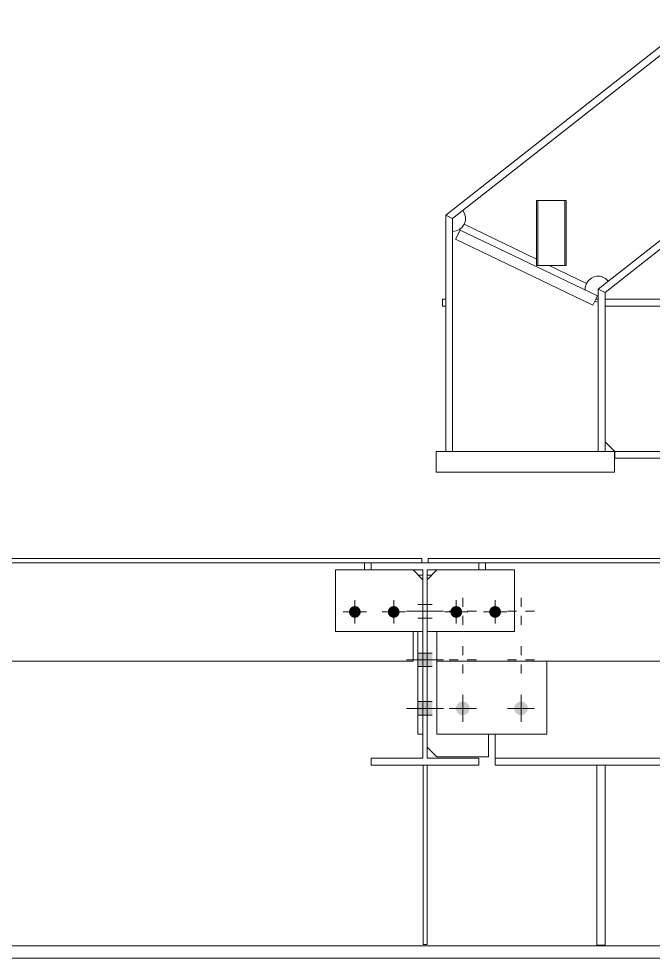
# Model space of a CAD drawing. Header units: millimetres. Extents: x 2 to 845, y 5 to 599.
# Drawn here: x 226.68 to 251.17, y 460.79 to 497.07 of the extents above; entities that cross this region are included whole.
import ezdxf

# ---------------------------------------------------------------- set-up
doc = ezdxf.new("R2010")
doc.units = ezdxf.units.MM
doc.linetypes.add('XKITLINE00', pattern=[0])
doc.linetypes.add('XKITLINE02', pattern=[4, 2, -2])
doc.layers.add('Parafuso', color=3, linetype='Continuous', lineweight=0)
doc.layers.add('Peça', color=2, linetype='Continuous', lineweight=0)

# ---------------------------------------------------------------- blocks, each defined once
blk = doc.blocks.new('*A758')
at = {"layer": 'Peça', "color": 1, "linetype": 'XKITLINE00', "lineweight": 0}
for p, q in [((249.669, 480.364), (242.794, 480.364)), ((242.794, 479.564), (242.794, 480.364)), ((249.669, 479.564), (249.669, 480.364)), ((249.669, 479.564), (242.794, 479.564))]:
    blk.add_line(p, q, dxfattribs=at)
blk = doc.blocks.new('*A767')
at = {"layer": 'Peça', "color": 1, "linetype": 'XKITLINE00', "lineweight": 0}
for p, q in [((243.538, 488.555), (243.711, 488.915)), ((243.711, 488.915), (249.014, 486.371)), ((243.538, 488.555), (248.841, 486.011)), ((248.841, 486.011), (249.014, 486.371))]:
    blk.add_line(p, q, dxfattribs=at)
blk = doc.blocks.new('*A776')
at = {"layer": 'Peça', "color": 1, "linetype": 'XKITLINE00', "lineweight": 0}
for p, q in [((243.031, 486.247), (243.031, 485.979)), ((243.031, 486.247), (243.156, 486.247)), ((248.955, 486.247), (249.039, 486.247)), ((243.031, 485.979), (243.156, 485.979))]:
    blk.add_line(p, q, dxfattribs=at)
blk = doc.blocks.new('*A778')
at = {"layer": 'Peça', "color": 1, "linetype": 'XKITLINE00', "lineweight": 0}
for p, q in [((249.306, 486.247), (275.656, 486.247)), ((249.306, 485.979), (249.306, 486.247)), ((275.656, 485.979), (275.656, 486.247)), ((249.306, 485.979), (275.656, 485.979)), ((249.306, 480.739), (249.681, 480.364)), ((275.281, 480.364), (275.656, 480.739)), ((249.681, 480.097), (249.681, 480.364)), ((249.681, 480.364), (275.281, 480.364)), ((275.281, 480.097), (249.681, 480.097)), ((275.281, 480.364), (275.281, 480.097))]:
    blk.add_line(p, q, dxfattribs=at)
blk = doc.blocks.new('*A780')
at = {"layer": 'Peça', "color": 1, "linetype": 'XKITLINE00', "lineweight": 0}
for p, q in [((243.156, 489.487), (275.656, 515.064)), ((275.656, 514.724), (275.656, 515.064)), ((243.424, 489.357), (275.656, 514.724)), ((275.343, 514.335), (275.264, 514.415)), ((275.343, 514.335), (275.438, 514.274)), ((275.438, 514.274), (275.544, 514.237)), ((275.544, 514.237), (275.656, 514.224)), ((275.518, 508.059), (275.391, 508.002)), ((275.518, 508.059), (275.656, 508.079)), ((275.656, 507.579), (249.039, 486.631)), ((275.159, 507.525), (275.193, 507.39)), ((275.264, 507.27), (275.193, 507.39)), ((275.656, 507.238), (275.656, 507.579)), ((249.306, 486.501), (275.656, 507.238)), ((243.156, 489.487), (243.424, 489.357)), ((243.887, 489.546), (243.816, 489.666)), ((243.921, 489.411), (243.887, 489.546)), ((243.873, 489.139), (243.916, 489.272)), ((243.873, 489.139), (246.656, 487.788)), ((243.916, 489.272), (243.921, 489.411)), ((247.148, 487.549), (248.589, 486.849)), ((248.589, 486.849), (248.67, 486.968)), ((248.781, 487.06), (248.67, 486.968)), ((249.327, 487.039), (249.199, 487.105)), ((249.327, 487.039), (249.431, 486.94)), ((249.039, 486.631), (249.306, 486.501))]:
    blk.add_line(p, q, dxfattribs=at)
for centre, radius, start, end in [((275.656, 507.579), 0.5, 122.047, 186.1711), ((249.039, 486.632), 0.499, 71.29, 121.0131)]:
    blk.add_arc(centre, radius, start, end, dxfattribs=at)
blk = doc.blocks.new('*A781')
at = {"layer": 'Peça', "color": 1, "linetype": 'XKITLINE00', "lineweight": 0}
for p, q in [((243.156, 480.364), (243.156, 489.487)), ((243.156, 489.487), (243.424, 489.357)), ((243.424, 489.357), (243.424, 480.364)), ((243.796, 489.023), (243.873, 489.139)), ((243.873, 489.139), (246.656, 487.788)), ((243.424, 488.857), (243.562, 488.877)), ((243.562, 488.877), (243.689, 488.934)), ((243.689, 488.934), (243.796, 489.023)), ((247.148, 487.549), (248.589, 486.849)), ((248.546, 486.712), (248.544, 486.597)), ((248.546, 486.712), (248.589, 486.849)), ((249.039, 486.631), (249.039, 480.364)), ((249.039, 486.631), (249.306, 486.501)), ((249.306, 480.364), (249.306, 486.501)), ((248.908, 486.15), (249.039, 486.131))]:
    blk.add_line(p, q, dxfattribs=at)
blk = doc.blocks.new('*A857')
at = {"layer": 'Peça', "color": 1, "linetype": 'XKITLINE00', "lineweight": 0}
for p, q in [((240.281, 475.784), (240.281, 476.064)), ((240.281, 476.064), (244.431, 476.064)), ((244.431, 476.064), (244.431, 475.784)), ((242.274, 475.784), (240.281, 475.784)), ((242.274, 468.519), (242.274, 475.784)), ((244.431, 475.784), (242.439, 475.784)), ((242.439, 475.784), (242.439, 468.519)), ((240.281, 468.239), (240.281, 468.519)), ((240.281, 468.519), (242.274, 468.519)), ((242.439, 468.519), (244.431, 468.519)), ((244.431, 468.519), (244.431, 468.239)), ((240.281, 468.239), (244.431, 468.239))]:
    blk.add_line(p, q, dxfattribs=at)
blk = doc.blocks.new('*A873')
at = {"layer": 'Peça', "color": 1, "linetype": 'XKITLINE00', "lineweight": 0}
for p, q in [((247.731, 490.049), (246.656, 490.049)), ((246.656, 487.549), (246.656, 490.049)), ((246.706, 490.049), (246.706, 487.549)), ((247.749, 490.049), (247.731, 490.049)), ((247.756, 490.049), (247.749, 490.049)), ((247.749, 490.049), (247.756, 490.049)), ((247.806, 490.049), (247.756, 490.049)), ((247.756, 490.049), (247.756, 487.549)), ((247.806, 487.549), (247.806, 490.049)), ((246.706, 487.549), (246.656, 487.549)), ((246.706, 487.549), (246.713, 487.549)), ((246.713, 487.549), (246.731, 487.549)), ((246.731, 487.549), (246.756, 487.549)), ((246.756, 487.549), (247.756, 487.549)), ((247.756, 487.549), (247.806, 487.549))]:
    blk.add_line(p, q, dxfattribs=at)
blk = doc.blocks.new('*A932')
at = {"layer": 'Peça', "color": 1, "linetype": 'XKITLINE00', "lineweight": 0}
for p, q in [((242.281, 461.314), (242.281, 468.239)), ((242.439, 468.239), (242.439, 461.314)), ((242.439, 461.314), (242.281, 461.314))]:
    blk.add_line(p, q, dxfattribs=at)
blk = doc.blocks.new('*A933')
at = {"layer": 'Peça', "color": 1, "linetype": 'XKITLINE00', "lineweight": 0}
for p, q in [((242.074, 473.414), (242.074, 469.439)), ((242.074, 469.439), (242.274, 469.439))]:
    blk.add_line(p, q, dxfattribs=at)
blk = doc.blocks.new('*A934')
at = {"layer": 'Parafuso'}
for points in [[(242.274, 472.052), (242.074, 472.052), (242.074, 472.577), (242.274, 472.577)], [(242.439, 472.052), (242.281, 472.052), (242.281, 472.577), (242.439, 472.577)], [(242.639, 472.052), (242.439, 472.052), (242.439, 472.577), (242.639, 472.577)], [(242.274, 470.177), (242.074, 470.177), (242.074, 470.702), (242.274, 470.702)], [(242.439, 470.177), (242.281, 470.177), (242.281, 470.702), (242.439, 470.702)], [(242.639, 470.177), (242.439, 470.177), (242.439, 470.702), (242.639, 470.702)]]:
    blk.add_hatch(color=7, dxfattribs=at).paths.add_polyline_path(points, flags=17)
at = {"layer": 'Parafuso', "color": 7, "linetype": 'XKITLINE02', "lineweight": 0}
for p, q in [((242.074, 474.452), (242.274, 474.452)), ((242.281, 474.452), (242.439, 474.452)), ((242.439, 474.452), (242.639, 474.452)), ((241.642, 474.189), (243.07, 474.189)), ((242.074, 473.927), (242.274, 473.927)), ((242.281, 473.927), (242.439, 473.927)), ((242.439, 473.927), (242.639, 473.927))]:
    blk.add_line(p, q, dxfattribs=at)
at = {"layer": 'Parafuso', "color": 7, "linetype": 'XKITLINE00', "lineweight": 0}
for p, q in [((242.074, 472.577), (242.274, 472.577)), ((242.281, 472.577), (242.439, 472.577)), ((242.439, 472.577), (242.639, 472.577)), ((241.642, 472.314), (243.07, 472.314)), ((242.074, 472.052), (242.274, 472.052)), ((242.281, 472.052), (242.439, 472.052)), ((242.439, 472.052), (242.639, 472.052)), ((242.074, 470.702), (242.274, 470.702)), ((242.281, 470.702), (242.439, 470.702)), ((242.439, 470.702), (242.639, 470.702)), ((241.642, 470.439), (243.07, 470.439)), ((242.074, 470.177), (242.274, 470.177)), ((242.281, 470.177), (242.439, 470.177)), ((242.439, 470.177), (242.639, 470.177))]:
    blk.add_line(p, q, dxfattribs=at)
blk = doc.blocks.new('*A935')
at = {"layer": 'Parafuso'}
for points in [[(242.274, 472.052), (242.074, 472.052), (242.074, 472.577), (242.274, 472.577)], [(242.439, 472.052), (242.274, 472.052), (242.274, 472.577), (242.439, 472.577)], [(242.639, 472.052), (242.439, 472.052), (242.439, 472.577), (242.639, 472.577)], [(242.274, 470.177), (242.074, 470.177), (242.074, 470.702), (242.274, 470.702)], [(242.439, 470.177), (242.274, 470.177), (242.274, 470.702), (242.439, 470.702)], [(242.639, 470.177), (242.439, 470.177), (242.439, 470.702), (242.639, 470.702)]]:
    blk.add_hatch(color=7, dxfattribs=at).paths.add_polyline_path(points, flags=17)
at = {"layer": 'Parafuso', "color": 7, "linetype": 'XKITLINE02', "lineweight": 0}
for p, q in [((242.274, 474.452), (242.074, 474.452)), ((242.439, 474.452), (242.274, 474.452)), ((242.639, 474.452), (242.439, 474.452)), ((243.07, 474.189), (241.642, 474.189)), ((242.274, 473.927), (242.074, 473.927)), ((242.439, 473.927), (242.274, 473.927)), ((242.639, 473.927), (242.439, 473.927))]:
    blk.add_line(p, q, dxfattribs=at)
at = {"layer": 'Parafuso', "color": 7, "linetype": 'XKITLINE00', "lineweight": 0}
for p, q in [((242.274, 472.577), (242.074, 472.577)), ((242.439, 472.577), (242.274, 472.577)), ((242.639, 472.577), (242.439, 472.577)), ((243.07, 472.314), (241.642, 472.314)), ((242.274, 472.052), (242.074, 472.052)), ((242.439, 472.052), (242.274, 472.052)), ((242.639, 472.052), (242.439, 472.052)), ((242.274, 470.702), (242.074, 470.702)), ((242.439, 470.702), (242.274, 470.702)), ((242.639, 470.702), (242.439, 470.702)), ((243.07, 470.439), (241.642, 470.439)), ((242.274, 470.177), (242.074, 470.177)), ((242.439, 470.177), (242.274, 470.177)), ((242.639, 470.177), (242.439, 470.177))]:
    blk.add_line(p, q, dxfattribs=at)
blk = doc.blocks.new('*A940')
at = {"layer": 'Parafuso', "color": 7, "linetype": 'XKITLINE02', "lineweight": 0}
for p, q in [((242.274, 474.452), (242.074, 474.452)), ((242.431, 474.452), (242.274, 474.452)), ((242.639, 474.452), (242.439, 474.452)), ((243.07, 474.189), (241.642, 474.189)), ((242.274, 473.927), (242.074, 473.927)), ((242.431, 473.927), (242.274, 473.927)), ((242.639, 473.927), (242.439, 473.927)), ((242.274, 472.577), (242.074, 472.577)), ((242.431, 472.577), (242.274, 472.577)), ((242.639, 472.577), (242.439, 472.577)), ((243.07, 472.314), (241.642, 472.314)), ((242.274, 472.052), (242.074, 472.052)), ((242.431, 472.052), (242.274, 472.052)), ((242.639, 472.052), (242.439, 472.052)), ((242.274, 470.702), (242.074, 470.702)), ((242.431, 470.702), (242.274, 470.702)), ((242.639, 470.702), (242.439, 470.702)), ((243.07, 470.439), (241.642, 470.439)), ((242.274, 470.177), (242.074, 470.177)), ((242.431, 470.177), (242.274, 470.177)), ((242.639, 470.177), (242.439, 470.177))]:
    blk.add_line(p, q, dxfattribs=at)
blk = doc.blocks.new('*A941')
at = {"layer": 'Parafuso', "color": 7, "linetype": 'XKITLINE02', "lineweight": 0}
for p, q in [((242.074, 474.452), (242.274, 474.452)), ((242.274, 474.452), (242.439, 474.452)), ((242.439, 474.452), (242.639, 474.452)), ((241.642, 474.189), (243.07, 474.189)), ((242.074, 473.927), (242.274, 473.927)), ((242.274, 473.927), (242.439, 473.927)), ((242.439, 473.927), (242.639, 473.927)), ((242.074, 472.577), (242.274, 472.577)), ((242.274, 472.577), (242.439, 472.577)), ((242.439, 472.577), (242.639, 472.577)), ((241.642, 472.314), (243.07, 472.314)), ((242.074, 472.052), (242.274, 472.052)), ((242.274, 472.052), (242.439, 472.052)), ((242.439, 472.052), (242.639, 472.052)), ((242.074, 470.702), (242.274, 470.702)), ((242.274, 470.702), (242.439, 470.702)), ((242.439, 470.702), (242.639, 470.702)), ((241.642, 470.439), (243.07, 470.439)), ((242.074, 470.177), (242.274, 470.177)), ((242.274, 470.177), (242.439, 470.177)), ((242.439, 470.177), (242.639, 470.177))]:
    blk.add_line(p, q, dxfattribs=at)
blk = doc.blocks.new('*A950')
at = {"layer": 'Parafuso', "color": 7, "linetype": 'XKITLINE02', "lineweight": 0}
for p, q in [((242.274, 474.452), (242.074, 474.452)), ((242.431, 474.452), (242.274, 474.452)), ((242.639, 474.452), (242.439, 474.452)), ((243.07, 474.189), (241.642, 474.189)), ((242.274, 473.927), (242.074, 473.927)), ((242.431, 473.927), (242.274, 473.927)), ((242.639, 473.927), (242.439, 473.927)), ((242.274, 472.577), (242.074, 472.577)), ((242.431, 472.577), (242.274, 472.577)), ((242.639, 472.577), (242.439, 472.577)), ((243.07, 472.314), (241.642, 472.314)), ((242.274, 472.052), (242.074, 472.052)), ((242.431, 472.052), (242.274, 472.052)), ((242.639, 472.052), (242.439, 472.052))]:
    blk.add_line(p, q, dxfattribs=at)
blk = doc.blocks.new('*A951')
at = {"layer": 'Parafuso', "color": 7, "linetype": 'XKITLINE02', "lineweight": 0}
for p, q in [((242.074, 474.452), (242.274, 474.452)), ((242.274, 474.452), (242.439, 474.452)), ((242.439, 474.452), (242.639, 474.452)), ((241.642, 474.189), (243.07, 474.189)), ((242.074, 473.927), (242.274, 473.927)), ((242.274, 473.927), (242.439, 473.927)), ((242.439, 473.927), (242.639, 473.927)), ((242.074, 472.577), (242.274, 472.577)), ((242.274, 472.577), (242.439, 472.577)), ((242.439, 472.577), (242.639, 472.577)), ((241.642, 472.314), (243.07, 472.314)), ((242.074, 472.052), (242.274, 472.052)), ((242.274, 472.052), (242.439, 472.052)), ((242.439, 472.052), (242.639, 472.052))]:
    blk.add_line(p, q, dxfattribs=at)
blk = doc.blocks.new('*A952')
at = {"layer": 'Parafuso', "color": 7, "linetype": 'XKITLINE02', "lineweight": 0}
for p, q in [((242.074, 474.452), (242.274, 474.452)), ((242.281, 474.452), (242.439, 474.452)), ((242.439, 474.452), (242.639, 474.452)), ((241.642, 474.189), (243.07, 474.189)), ((242.074, 473.927), (242.274, 473.927)), ((242.281, 473.927), (242.439, 473.927)), ((242.439, 473.927), (242.639, 473.927)), ((242.074, 472.577), (242.274, 472.577)), ((242.281, 472.577), (242.439, 472.577)), ((242.439, 472.577), (242.639, 472.577)), ((241.642, 472.314), (243.07, 472.314)), ((242.074, 472.052), (242.274, 472.052)), ((242.281, 472.052), (242.439, 472.052)), ((242.439, 472.052), (242.639, 472.052))]:
    blk.add_line(p, q, dxfattribs=at)
blk = doc.blocks.new('*A953')
at = {"layer": 'Parafuso', "color": 7, "linetype": 'XKITLINE02', "lineweight": 0}
for p, q in [((242.274, 474.452), (242.074, 474.452)), ((242.439, 474.452), (242.274, 474.452)), ((242.639, 474.452), (242.439, 474.452)), ((243.07, 474.189), (241.642, 474.189)), ((242.274, 473.927), (242.074, 473.927)), ((242.439, 473.927), (242.274, 473.927)), ((242.639, 473.927), (242.439, 473.927)), ((242.274, 472.577), (242.074, 472.577)), ((242.439, 472.577), (242.274, 472.577)), ((242.639, 472.577), (242.439, 472.577)), ((243.07, 472.314), (241.642, 472.314)), ((242.274, 472.052), (242.074, 472.052)), ((242.439, 472.052), (242.274, 472.052)), ((242.639, 472.052), (242.439, 472.052))]:
    blk.add_line(p, q, dxfattribs=at)
blk = doc.blocks.new('*A958')
at = {"layer": 'Peça', "color": 1, "linetype": 'XKITLINE00', "lineweight": 0}
for p, q in [((242.094, 475.589), (242.274, 475.589)), ((242.439, 475.589), (242.619, 475.589)), ((221.606, 461.264), (308.73, 461.264)), ((221.606, 460.789), (308.73, 460.789))]:
    blk.add_line(p, q, dxfattribs=at)
blk = doc.blocks.new('*A959')
at = {"layer": 'Peça', "color": 1, "linetype": 'XKITLINE00', "lineweight": 0}
for p, q in [((221.681, 475.189), (221.681, 476.064)), ((240.024, 475.784), (240.024, 476.064)), ((221.431, 474.939), (221.527, 474.958)), ((221.662, 475.094), (221.681, 475.189)), ((220.931, 474.939), (221.431, 474.939)), ((217.931, 472.264), (217.931, 473.414)), ((241.899, 473.414), (241.899, 472.264)), ((241.899, 472.264), (217.931, 472.264))]:
    blk.add_line(p, q, dxfattribs=at)
blk.add_arc((221.431, 475.189), 0.25, 292.5, 337.5, dxfattribs=at)
blk = doc.blocks.new('*A960')
at = {"layer": 'Peça', "color": 1, "linetype": 'XKITLINE00', "lineweight": 0}
for p, q in [((244.689, 475.784), (244.689, 476.064)), ((265.024, 475.784), (265.024, 476.064)), ((242.814, 472.264), (242.814, 473.414)), ((266.899, 473.414), (266.899, 472.264)), ((266.899, 472.264), (242.814, 472.264))]:
    blk.add_line(p, q, dxfattribs=at)
blk = doc.blocks.new('*A1051')
at = {"layer": 'Parafuso', "color": 7, "linetype": 'XKITLINE00', "lineweight": 0}
for p, q in [((243.814, 474.714), (243.814, 474.365)), ((243.289, 474.189), (243.638, 474.189)), ((243.814, 473.664), (243.814, 474.014)), ((244.339, 474.189), (243.989, 474.189)), ((243.814, 472.839), (243.814, 472.49)), ((243.289, 472.314), (243.638, 472.314)), ((243.814, 471.789), (243.814, 472.139)), ((244.339, 472.314), (243.989, 472.314)), ((243.814, 470.964), (243.814, 470.615)), ((243.289, 470.439), (243.638, 470.439)), ((243.814, 469.914), (243.814, 470.264)), ((244.339, 470.439), (243.989, 470.439))]:
    blk.add_line(p, q, dxfattribs=at)
blk = doc.blocks.new('*A1052')
at = {"layer": 'Peça', "color": 1, "linetype": 'XKITLINE00', "lineweight": 0}
for p, q in [((244.814, 469.439), (244.814, 468.569)), ((242.814, 468.569), (242.439, 468.944)), ((244.814, 468.569), (242.814, 468.569))]:
    blk.add_line(p, q, dxfattribs=at)
blk = doc.blocks.new('*A1053')
at = {"layer": 'Peça', "color": 1, "linetype": 'XKITLINE00', "lineweight": 0}
for p, q in [((242.814, 469.439), (242.814, 472.264)), ((247.064, 472.264), (247.064, 469.439)), ((247.064, 469.439), (242.814, 469.439))]:
    blk.add_line(p, q, dxfattribs=at)
blk = doc.blocks.new('*A1054')
at = {"layer": 'Parafuso'}
blk.add_hatch(color=7, dxfattribs=at).paths.add_polyline_path([(243.552, 470.452), (243.552, 470.465), (243.554, 470.478), (243.556, 470.491), (243.559, 470.503), (243.563, 470.516), (243.567, 470.528), (243.571, 470.54), (243.576, 470.552), (243.582, 470.563), (243.589, 470.574), (243.595, 470.585), (243.603, 470.596), (243.611, 470.606), (243.619, 470.616), (243.628, 470.625), (243.637, 470.634), (243.647, 470.642), (243.657, 470.65), (243.668, 470.658), (243.679, 470.665), (243.69, 470.671), (243.701, 470.677), (243.713, 470.682), (243.725, 470.687), (243.738, 470.691), (243.75, 470.694), (243.763, 470.697), (243.775, 470.699), (243.788, 470.701), (243.801, 470.702), (243.814, 470.702), (243.827, 470.702), (243.839, 470.701), (243.852, 470.699), (243.865, 470.697), (243.878, 470.694), (243.89, 470.691), (243.902, 470.687), (243.914, 470.682), (243.926, 470.677), (243.937, 470.671), (243.949, 470.665), (243.96, 470.658), (243.97, 470.65), (243.98, 470.642), (243.99, 470.634), (243.999, 470.625), (244.008, 470.616), (244.017, 470.606), (244.025, 470.596), (244.032, 470.585), (244.039, 470.574), (244.045, 470.563), (244.051, 470.552), (244.056, 470.54), (244.061, 470.528), (244.065, 470.516), (244.068, 470.503), (244.071, 470.491), (244.073, 470.478), (244.075, 470.465), (244.076, 470.452), (244.076, 470.439), (244.076, 470.427), (244.075, 470.414), (244.073, 470.401), (244.071, 470.388), (244.068, 470.376), (244.065, 470.363), (244.061, 470.351), (244.056, 470.339), (244.051, 470.327), (244.045, 470.316), (244.039, 470.304), (244.032, 470.294), (244.025, 470.283), (244.017, 470.273), (244.008, 470.263), (243.999, 470.254), (243.99, 470.245), (243.98, 470.237), (243.97, 470.229), (243.96, 470.221), (243.949, 470.214), (243.937, 470.208), (243.926, 470.202), (243.914, 470.197), (243.902, 470.192), (243.89, 470.188), (243.878, 470.185), (243.865, 470.182), (243.852, 470.18), (243.839, 470.178), (243.827, 470.177), (243.814, 470.177), (243.801, 470.177), (243.788, 470.178), (243.775, 470.18), (243.763, 470.182), (243.75, 470.185), (243.738, 470.188), (243.725, 470.192), (243.713, 470.197), (243.701, 470.202), (243.69, 470.208), (243.679, 470.214), (243.668, 470.221), (243.657, 470.229), (243.647, 470.237), (243.637, 470.245), (243.628, 470.254), (243.619, 470.263), (243.611, 470.273), (243.603, 470.283), (243.595, 470.294), (243.589, 470.304), (243.582, 470.316), (243.576, 470.327), (243.571, 470.339), (243.567, 470.351), (243.563, 470.363), (243.559, 470.376), (243.556, 470.388), (243.554, 470.401), (243.552, 470.414), (243.552, 470.427), (243.551, 470.439)], flags=17)
at = {"layer": 'Parafuso', "color": 7, "linetype": 'XKITLINE00', "lineweight": 0}
for p, q in [((243.814, 474.714), (243.814, 474.365)), ((243.289, 474.189), (243.638, 474.189)), ((243.814, 473.664), (243.814, 474.014)), ((244.339, 474.189), (243.989, 474.189)), ((243.814, 472.839), (243.814, 472.49)), ((243.289, 472.314), (243.638, 472.314)), ((243.814, 471.789), (243.814, 472.139)), ((244.339, 472.314), (243.989, 472.314)), ((243.814, 469.914), (243.814, 470.964)), ((244.339, 470.439), (243.289, 470.439))]:
    blk.add_line(p, q, dxfattribs=at)
blk = doc.blocks.new('*A1057')
at = {"layer": 'Parafuso', "color": 7, "linetype": 'XKITLINE00', "lineweight": 0}
for p, q in [((243.564, 474.614), (243.564, 474.315)), ((245.064, 474.614), (245.064, 474.315)), ((243.114, 474.164), (243.413, 474.164)), ((243.564, 473.714), (243.564, 474.014)), ((244.014, 474.164), (243.714, 474.164)), ((244.614, 474.164), (244.913, 474.164)), ((245.064, 473.714), (245.064, 474.014)), ((245.514, 474.164), (245.214, 474.164))]:
    blk.add_line(p, q, dxfattribs=at)
blk = doc.blocks.new('*A1058')
at = {"layer": 'Peça', "color": 1, "linetype": 'XKITLINE00', "lineweight": 0}
for p, q in [((248.994, 461.289), (248.994, 468.239)), ((249.306, 468.239), (249.306, 461.289)), ((249.306, 461.289), (248.994, 461.289))]:
    blk.add_line(p, q, dxfattribs=at)
blk = doc.blocks.new('*A1067')
at = {"layer": 'Peça', "color": 1, "linetype": 'XKITLINE00', "lineweight": 0}
for p, q in [((217.481, 476.064), (217.481, 476.222)), ((217.481, 476.222), (242.231, 476.222)), ((217.481, 476.064), (242.231, 476.064)), ((242.231, 476.064), (242.231, 476.222))]:
    blk.add_line(p, q, dxfattribs=at)
blk = doc.blocks.new('*A1068')
at = {"layer": 'Peça', "color": 1, "linetype": 'XKITLINE00', "lineweight": 0}
for p, q in [((242.481, 476.064), (242.481, 476.222)), ((242.481, 476.222), (267.231, 476.222)), ((242.481, 476.064), (267.231, 476.064)), ((267.231, 476.064), (267.231, 476.222))]:
    blk.add_line(p, q, dxfattribs=at)
blk = doc.blocks.new('*A1075')
at = {"layer": 'Parafuso', "color": 7, "linetype": 'XKITLINE00', "lineweight": 0}
for p, q in [((239.649, 474.614), (239.649, 474.315)), ((241.149, 474.614), (241.149, 474.315)), ((239.199, 474.164), (239.498, 474.164)), ((239.649, 473.714), (239.649, 474.014)), ((240.099, 474.164), (239.799, 474.164)), ((240.699, 474.164), (240.998, 474.164)), ((241.149, 473.714), (241.149, 474.014)), ((241.599, 474.164), (241.299, 474.164))]:
    blk.add_line(p, q, dxfattribs=at)
blk = doc.blocks.new('*A1076')
at = {"layer": 'Parafuso', "color": 7, "linetype": 'XKITLINE00', "lineweight": 0}
for p, q in [((243.564, 474.614), (243.564, 474.315)), ((245.064, 474.614), (245.064, 474.315)), ((243.114, 474.164), (243.413, 474.164)), ((243.564, 473.714), (243.564, 474.014)), ((244.014, 474.164), (243.714, 474.164)), ((244.614, 474.164), (244.913, 474.164)), ((245.064, 473.714), (245.064, 474.014)), ((245.514, 474.164), (245.214, 474.164))]:
    blk.add_line(p, q, dxfattribs=at)
blk = doc.blocks.new('*A1081')
at = {"layer": 'Parafuso', "color": 7, "linetype": 'XKITLINE00', "lineweight": 0}
for p, q in [((239.649, 474.614), (239.649, 474.315)), ((241.149, 474.614), (241.149, 474.315)), ((239.199, 474.164), (239.498, 474.164)), ((239.649, 473.714), (239.649, 474.014)), ((240.099, 474.164), (239.799, 474.164)), ((240.699, 474.164), (240.998, 474.164)), ((241.149, 473.714), (241.149, 474.014)), ((241.599, 474.164), (241.299, 474.164))]:
    blk.add_line(p, q, dxfattribs=at)
blk = doc.blocks.new('*A1082')
at = {"layer": 'Parafuso', "color": 7, "linetype": 'XKITLINE00', "lineweight": 0}
for p, q in [((243.564, 474.614), (243.564, 474.315)), ((245.064, 474.614), (245.064, 474.315)), ((243.114, 474.164), (243.413, 474.164)), ((243.564, 473.714), (243.564, 474.014)), ((244.014, 474.164), (243.714, 474.164)), ((244.614, 474.164), (244.913, 474.164)), ((245.064, 473.714), (245.064, 474.014)), ((245.514, 474.164), (245.214, 474.164))]:
    blk.add_line(p, q, dxfattribs=at)
blk = doc.blocks.new('*A1088')
at = {"layer": 'Parafuso', "color": 7, "linetype": 'XKITLINE00', "lineweight": 0}
for p, q in [((239.649, 474.614), (239.649, 474.315)), ((241.149, 474.614), (241.149, 474.315)), ((239.199, 474.164), (239.498, 474.164)), ((239.649, 473.714), (239.649, 474.014)), ((240.099, 474.164), (239.799, 474.164)), ((240.699, 474.164), (240.998, 474.164)), ((241.149, 473.714), (241.149, 474.014)), ((241.599, 474.164), (241.299, 474.164))]:
    blk.add_line(p, q, dxfattribs=at)
blk = doc.blocks.new('*A1092')
at = {"layer": 'Peça', "color": 1, "linetype": 'XKITLINE00', "lineweight": 0}
for p, q in [((240.281, 475.784), (238.899, 475.784)), ((238.899, 475.784), (238.899, 473.414)), ((242.274, 475.409), (241.899, 475.784)), ((238.899, 473.414), (242.274, 473.414))]:
    blk.add_line(p, q, dxfattribs=at)
blk = doc.blocks.new('*A1093')
at = {"layer": 'Parafuso'}
for points in [[(239.425, 474.186), (239.428, 474.208), (239.433, 474.23), (239.441, 474.251), (239.45, 474.27), (239.462, 474.289), (239.475, 474.307), (239.49, 474.324), (239.506, 474.338), (239.524, 474.352), (239.543, 474.363), (239.563, 474.372), (239.583, 474.38), (239.605, 474.385), (239.627, 474.388), (239.649, 474.389), (239.671, 474.388), (239.693, 474.385), (239.714, 474.38), (239.735, 474.372), (239.755, 474.363), (239.774, 474.352), (239.791, 474.338), (239.808, 474.324), (239.823, 474.307), (239.836, 474.289), (239.847, 474.27), (239.857, 474.251), (239.864, 474.23), (239.869, 474.208), (239.873, 474.186), (239.874, 474.164), (239.873, 474.142), (239.869, 474.121), (239.864, 474.099), (239.857, 474.078), (239.847, 474.058), (239.836, 474.039), (239.823, 474.022), (239.808, 474.005), (239.791, 473.991), (239.774, 473.977), (239.755, 473.966), (239.735, 473.957), (239.714, 473.949), (239.693, 473.944), (239.671, 473.941), (239.649, 473.939), (239.627, 473.941), (239.605, 473.944), (239.583, 473.949), (239.563, 473.957), (239.543, 473.966), (239.524, 473.977), (239.506, 473.991), (239.49, 474.005), (239.475, 474.022), (239.462, 474.039), (239.45, 474.058), (239.441, 474.078), (239.433, 474.099), (239.428, 474.121), (239.425, 474.142), (239.424, 474.164)], [(240.925, 474.186), (240.928, 474.208), (240.933, 474.23), (240.941, 474.251), (240.95, 474.27), (240.962, 474.289), (240.975, 474.307), (240.99, 474.324), (241.006, 474.338), (241.024, 474.352), (241.043, 474.363), (241.063, 474.372), (241.083, 474.38), (241.105, 474.385), (241.127, 474.388), (241.149, 474.389), (241.171, 474.388), (241.193, 474.385), (241.214, 474.38), (241.235, 474.372), (241.255, 474.363), (241.274, 474.352), (241.291, 474.338), (241.308, 474.324), (241.323, 474.307), (241.336, 474.289), (241.347, 474.27), (241.357, 474.251), (241.364, 474.23), (241.369, 474.208), (241.373, 474.186), (241.374, 474.164), (241.373, 474.142), (241.369, 474.121), (241.364, 474.099), (241.357, 474.078), (241.347, 474.058), (241.336, 474.039), (241.323, 474.022), (241.308, 474.005), (241.291, 473.991), (241.274, 473.977), (241.255, 473.966), (241.235, 473.957), (241.214, 473.949), (241.193, 473.944), (241.171, 473.941), (241.149, 473.939), (241.127, 473.941), (241.105, 473.944), (241.083, 473.949), (241.063, 473.957), (241.043, 473.966), (241.024, 473.977), (241.006, 473.991), (240.99, 474.005), (240.975, 474.022), (240.962, 474.039), (240.95, 474.058), (240.941, 474.078), (240.933, 474.099), (240.928, 474.121), (240.925, 474.142), (240.924, 474.164)]]:
    blk.add_hatch(color=7, dxfattribs=at).paths.add_polyline_path(points, flags=17)
at = {"layer": 'Parafuso', "color": 7, "linetype": 'XKITLINE00', "lineweight": 0}
for p, q in [((239.649, 473.714), (239.649, 474.614)), ((241.149, 473.714), (241.149, 474.614)), ((239.199, 474.164), (240.099, 474.164)), ((240.699, 474.164), (241.599, 474.164))]:
    blk.add_line(p, q, dxfattribs=at)
blk = doc.blocks.new('*A1094')
at = {"layer": 'Peça', "color": 1, "linetype": 'XKITLINE00', "lineweight": 0}
for p, q in [((242.439, 475.409), (242.814, 475.784)), ((244.431, 475.784), (245.814, 475.784)), ((245.814, 475.784), (245.814, 473.414)), ((245.814, 473.414), (242.439, 473.414))]:
    blk.add_line(p, q, dxfattribs=at)
blk = doc.blocks.new('*A1095')
at = {"layer": 'Parafuso'}
for points in [[(243.34, 474.186), (243.343, 474.208), (243.348, 474.23), (243.356, 474.251), (243.365, 474.27), (243.377, 474.289), (243.39, 474.307), (243.405, 474.324), (243.421, 474.338), (243.439, 474.352), (243.458, 474.363), (243.478, 474.372), (243.498, 474.38), (243.52, 474.385), (243.542, 474.388), (243.564, 474.389), (243.586, 474.388), (243.608, 474.385), (243.629, 474.38), (243.65, 474.372), (243.67, 474.363), (243.689, 474.352), (243.706, 474.338), (243.723, 474.324), (243.738, 474.307), (243.751, 474.289), (243.762, 474.27), (243.772, 474.251), (243.779, 474.23), (243.784, 474.208), (243.788, 474.186), (243.789, 474.164), (243.788, 474.142), (243.784, 474.121), (243.779, 474.099), (243.772, 474.078), (243.762, 474.058), (243.751, 474.039), (243.738, 474.022), (243.723, 474.005), (243.706, 473.991), (243.689, 473.977), (243.67, 473.966), (243.65, 473.957), (243.629, 473.949), (243.608, 473.944), (243.586, 473.941), (243.564, 473.939), (243.542, 473.941), (243.52, 473.944), (243.498, 473.949), (243.478, 473.957), (243.458, 473.966), (243.439, 473.977), (243.421, 473.991), (243.405, 474.005), (243.39, 474.022), (243.377, 474.039), (243.365, 474.058), (243.356, 474.078), (243.348, 474.099), (243.343, 474.121), (243.34, 474.142), (243.339, 474.164)], [(244.84, 474.186), (244.843, 474.208), (244.848, 474.23), (244.856, 474.251), (244.865, 474.27), (244.877, 474.289), (244.89, 474.307), (244.905, 474.324), (244.921, 474.338), (244.939, 474.352), (244.958, 474.363), (244.978, 474.372), (244.998, 474.38), (245.02, 474.385), (245.042, 474.388), (245.064, 474.389), (245.086, 474.388), (245.108, 474.385), (245.129, 474.38), (245.15, 474.372), (245.17, 474.363), (245.189, 474.352), (245.206, 474.338), (245.223, 474.324), (245.238, 474.307), (245.251, 474.289), (245.262, 474.27), (245.272, 474.251), (245.279, 474.23), (245.284, 474.208), (245.288, 474.186), (245.289, 474.164), (245.288, 474.142), (245.284, 474.121), (245.279, 474.099), (245.272, 474.078), (245.262, 474.058), (245.251, 474.039), (245.238, 474.022), (245.223, 474.005), (245.206, 473.991), (245.189, 473.977), (245.17, 473.966), (245.15, 473.957), (245.129, 473.949), (245.108, 473.944), (245.086, 473.941), (245.064, 473.939), (245.042, 473.941), (245.02, 473.944), (244.998, 473.949), (244.978, 473.957), (244.958, 473.966), (244.939, 473.977), (244.921, 473.991), (244.905, 474.005), (244.89, 474.022), (244.877, 474.039), (244.865, 474.058), (244.856, 474.078), (244.848, 474.099), (244.843, 474.121), (244.84, 474.142), (244.839, 474.164)]]:
    blk.add_hatch(color=7, dxfattribs=at).paths.add_polyline_path(points, flags=17)
at = {"layer": 'Parafuso', "color": 7, "linetype": 'XKITLINE00', "lineweight": 0}
for p, q in [((243.564, 473.714), (243.564, 474.614)), ((245.064, 473.714), (245.064, 474.614)), ((244.014, 474.164), (243.114, 474.164)), ((245.514, 474.164), (244.614, 474.164))]:
    blk.add_line(p, q, dxfattribs=at)
blk = doc.blocks.new('*A1174')
at = {"layer": 'Parafuso', "color": 7, "linetype": 'XKITLINE00', "lineweight": 0}
for p, q in [((246.064, 474.714), (246.064, 474.365)), ((245.539, 474.189), (245.888, 474.189)), ((246.064, 473.664), (246.064, 474.014)), ((246.589, 474.189), (246.239, 474.189)), ((246.064, 472.839), (246.064, 472.49)), ((245.539, 472.314), (245.888, 472.314)), ((246.064, 471.789), (246.064, 472.139)), ((246.589, 472.314), (246.239, 472.314)), ((246.064, 470.964), (246.064, 470.615)), ((245.539, 470.439), (245.888, 470.439)), ((246.064, 469.914), (246.064, 470.264)), ((246.589, 470.439), (246.239, 470.439))]:
    blk.add_line(p, q, dxfattribs=at)
blk = doc.blocks.new('*A1177')
at = {"layer": 'Parafuso'}
blk.add_hatch(color=7, dxfattribs=at).paths.add_polyline_path([(245.802, 470.452), (245.802, 470.465), (245.804, 470.478), (245.806, 470.491), (245.809, 470.503), (245.813, 470.516), (245.817, 470.528), (245.821, 470.54), (245.826, 470.552), (245.832, 470.563), (245.839, 470.574), (245.845, 470.585), (245.853, 470.596), (245.861, 470.606), (245.869, 470.616), (245.878, 470.625), (245.887, 470.634), (245.897, 470.642), (245.907, 470.65), (245.918, 470.658), (245.929, 470.665), (245.94, 470.671), (245.951, 470.677), (245.963, 470.682), (245.975, 470.687), (245.988, 470.691), (246, 470.694), (246.013, 470.697), (246.025, 470.699), (246.038, 470.701), (246.051, 470.702), (246.064, 470.702), (246.077, 470.702), (246.089, 470.701), (246.102, 470.699), (246.115, 470.697), (246.128, 470.694), (246.14, 470.691), (246.152, 470.687), (246.164, 470.682), (246.176, 470.677), (246.187, 470.671), (246.199, 470.665), (246.21, 470.658), (246.22, 470.65), (246.23, 470.642), (246.24, 470.634), (246.249, 470.625), (246.258, 470.616), (246.267, 470.606), (246.275, 470.596), (246.282, 470.585), (246.289, 470.574), (246.295, 470.563), (246.301, 470.552), (246.306, 470.54), (246.311, 470.528), (246.315, 470.516), (246.318, 470.503), (246.321, 470.491), (246.323, 470.478), (246.325, 470.465), (246.326, 470.452), (246.326, 470.439), (246.326, 470.427), (246.325, 470.414), (246.323, 470.401), (246.321, 470.388), (246.318, 470.376), (246.315, 470.363), (246.311, 470.351), (246.306, 470.339), (246.301, 470.327), (246.295, 470.316), (246.289, 470.304), (246.282, 470.294), (246.275, 470.283), (246.267, 470.273), (246.258, 470.263), (246.249, 470.254), (246.24, 470.245), (246.23, 470.237), (246.22, 470.229), (246.21, 470.221), (246.199, 470.214), (246.187, 470.208), (246.176, 470.202), (246.164, 470.197), (246.152, 470.192), (246.14, 470.188), (246.128, 470.185), (246.115, 470.182), (246.102, 470.18), (246.089, 470.178), (246.077, 470.177), (246.064, 470.177), (246.051, 470.177), (246.038, 470.178), (246.025, 470.18), (246.013, 470.182), (246, 470.185), (245.988, 470.188), (245.975, 470.192), (245.963, 470.197), (245.951, 470.202), (245.94, 470.208), (245.929, 470.214), (245.918, 470.221), (245.907, 470.229), (245.897, 470.237), (245.887, 470.245), (245.878, 470.254), (245.869, 470.263), (245.861, 470.273), (245.853, 470.283), (245.845, 470.294), (245.839, 470.304), (245.832, 470.316), (245.826, 470.327), (245.821, 470.339), (245.817, 470.351), (245.813, 470.363), (245.809, 470.376), (245.806, 470.388), (245.804, 470.401), (245.802, 470.414), (245.802, 470.427), (245.801, 470.439)], flags=17)
at = {"layer": 'Parafuso', "color": 7, "linetype": 'XKITLINE00', "lineweight": 0}
for p, q in [((246.064, 474.714), (246.064, 474.365)), ((245.539, 474.189), (245.888, 474.189)), ((246.064, 473.664), (246.064, 474.014)), ((246.589, 474.189), (246.239, 474.189)), ((246.064, 472.839), (246.064, 472.49)), ((245.539, 472.314), (245.888, 472.314)), ((246.064, 471.789), (246.064, 472.139)), ((246.589, 472.314), (246.239, 472.314)), ((246.064, 469.914), (246.064, 470.964)), ((245.539, 470.439), (246.589, 470.439))]:
    blk.add_line(p, q, dxfattribs=at)
blk = doc.blocks.new('*A1193')
at = {"layer": 'Peça', "color": 1, "linetype": 'XKITLINE00', "lineweight": 0}
for p, q in [((245.064, 468.239), (245.064, 469.439)), ((264.649, 469.439), (264.649, 468.239)), ((245.064, 468.519), (264.649, 468.519)), ((264.649, 468.239), (245.064, 468.239))]:
    blk.add_line(p, q, dxfattribs=at)

msp = doc.modelspace()

# ---------------------------------------------------------------- block references
at = {"lineweight": 0}
for name in ['*A780', '*A873', '*A781', '*A767', '*A776', '*A778', '*A758', '*A1067', '*A959', '*A958', '*A857', '*A1068', '*A960', '*A1092', '*A1094', '*A1075', '*A1081', '*A1088', '*A1093', '*A1057', '*A1076', '*A1082', '*A1095', '*A1051', '*A1054', '*A1174', '*A1177', '*A934', '*A935', '*A940', '*A941', '*A950', '*A951', '*A952', '*A953', '*A933', '*A1053', '*A1052', '*A1193', '*A932', '*A1058']:
    msp.add_blockref(name, (0, 0), dxfattribs=at)

doc.saveas('drawing.dxf')
